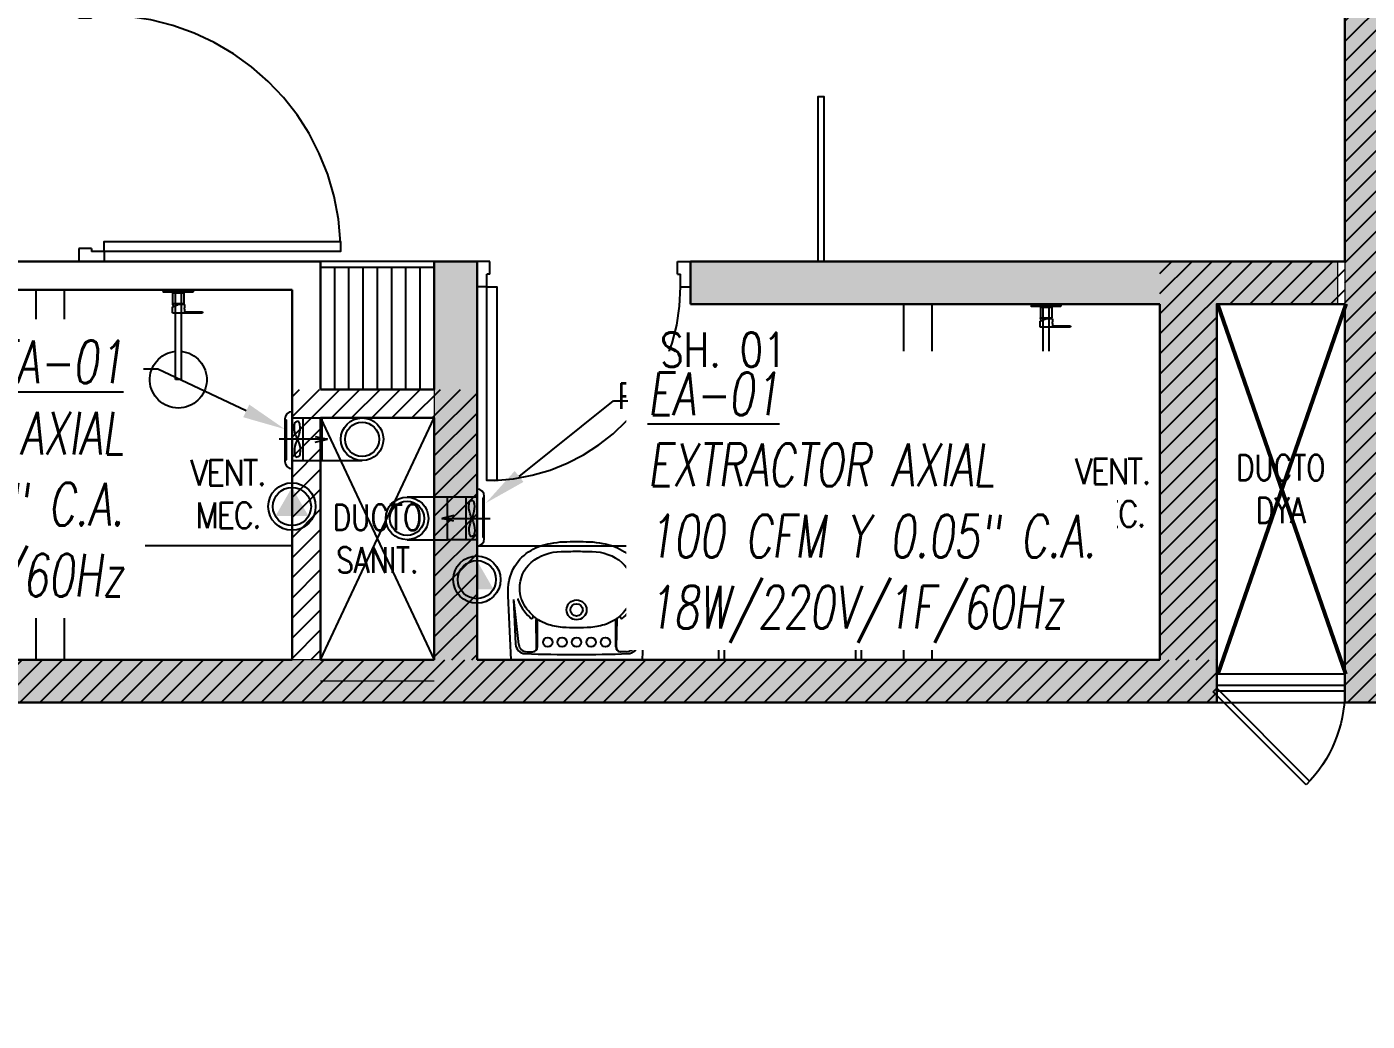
# Model space of a CAD drawing. Header units: millimetres. Extents: x 98 to 155, y -181 to 127.
# Drawn here: x 119.911 to 124.622, y 115.666 to 119.161 of the extents above; entities that cross this region are included whole.
import ezdxf
from ezdxf import colors
from ezdxf.entities.mleader import LeaderData, LeaderLine
from ezdxf.enums import TextEntityAlignment as Align
from ezdxf.math import Vec2, Vec3

# ---------------------------------------------------------------- set-up
doc = ezdxf.new("R2010")
doc.units = ezdxf.units.MM
doc.header["$LTSCALE"] = 15
for name, pattern in [('HIDDEN', [0.375, 0.25, -0.125]), ('HIDDEN2', [0.1875, 0.125, -0.0625]), ('X-REF_DP_Arquitectura$0$HIDDEN', [0.375, 0.25, -0.125])]:
    doc.linetypes.add(name, pattern=pattern)
doc.layers.get('0').update_dxf_attribs({"color": 250})
for name, color, linetype in [('A-LINEAS', 250, 'Continuous'), ('A-MOBILIARIO', 250, 'Continuous'), ('A-MURO BAJO', 250, 'Continuous'), ('A-PROYECCIONES INT.', 250, 'HIDDEN2'), ('A-SANITARIOS', 250, 'Continuous'), ('A-TEXTO-ACABADO PISO', 250, 'Continuous'), ('A_50_TextoAmbiente', 252, 'Continuous'), ('A_50_TextoIndicaciones', 250, 'Continuous'), ('A_50_Vigas', 250, 'X-REF_DP_Arquitectura$0$HIDDEN'), ('A_60_HatchEstructuras', 250, 'Continuous'), ('DLP_MOBILIARIO FIJO', 250, 'Continuous'), ('L-06_EQ-FIN-CONT', 141, 'Continuous'), ('L3 Equipos y Ductos', 160, 'Continuous'), ('L4 Linea mediana', 191, 'Continuous'), ('L6 Linea fina', 141, 'Continuous'), ('MURO CF 120', 250, 'Continuous'), ('MURO CF 60', 250, 'Continuous')]:
    doc.layers.add(name, color=color, linetype=linetype)
doc.layers.add('A-MUROS', color=252, linetype='Continuous', lineweight=30)
doc.layers.add('A_20_Estructuras', color=250, linetype='Continuous', lineweight=18)
doc.styles.add('JNV ING', font='romans.shx', dxfattribs={"width": 0.7, "oblique": 8, "height": 0.15})
doc.styles.add('ROMANS', font='romans.shx', dxfattribs={"width": 0.8})
pattern_1 = [(45, (281.643205, 61.46157), (-0.035355339, 0.035355339), [])]
pattern_2 = [(45, (128.673205, 65.58629), (-0.03535534, 0.03535534), [])]

# ---------------------------------------------------------------- blocks, each defined once
blk = doc.blocks.new('FUTURE 150')
at = {"layer": 'L3 Equipos y Ductos'}
for p, q in [((-0.1294, 0.1486), (-0.1294, -0.0006)), ((-0.104, -0.026), (-0.104, 0.174)), ((-0.104, 0.152), (0, 0.152)), ((0, 0.152), (0, 0.002)), ((-0.104, 0.002), (0, 0.002))]:
    blk.add_line(p, q, dxfattribs=at)
for centre, start, end in [((-0.104, 0.1486), 90, 180), ((-0.104, -0.0006), 180, 270)]:
    blk.add_arc(centre, 0.0254, start, end, dxfattribs=at)
at = {"layer": 'L4 Linea mediana'}
for p, q in [((-0.1294, 0.1448), (-0.1239, 0.1448)), ((-0.1239, 0.0052), (-0.1239, 0.1448)), ((-0.066, 0.152), (-0.066, 0.002)), ((-0.1294, 0.0052), (-0.1239, 0.0052))]:
    blk.add_line(p, q, dxfattribs=at)
at = {"layer": 'L6 Linea fina'}
for p, q in [((0.0199, 0.077), (-0.1499, 0.077)), ((-0.0231, 0.0872), (0.0199, 0.077)), ((-0.0231, 0.0668), (0.0199, 0.077))]:
    blk.add_line(p, q, dxfattribs=at)
for points in [[(-0.0857, 0.077), (-0.0921, 0.0934), (-0.0951, 0.1284), (-0.0911, 0.1379), (-0.0857, 0.1402)], [(-0.0857, 0.077), (-0.0794, 0.0934), (-0.0764, 0.1284), (-0.0804, 0.1379), (-0.0857, 0.1402)], [(-0.0857, 0.077), (-0.0921, 0.0606), (-0.0951, 0.0256), (-0.0911, 0.0161), (-0.0857, 0.0138)], [(-0.0857, 0.077), (-0.0794, 0.0606), (-0.0764, 0.0256), (-0.0804, 0.0161), (-0.0857, 0.0138)]]:
    blk.add_spline(points, degree=3, dxfattribs=at)
blk = doc.blocks.new('Trampa de humo')
at = {"layer": 'L3 Equipos y Ductos'}
blk.add_lwpolyline([(0.155, 0.15), (0.013, 0.15), (0.013, 0), (0.155, 0)], dxfattribs=at)
for radius in [0.075, 0.06]:
    blk.add_circle((0.155, 0.075), radius, dxfattribs=at)
blk = doc.blocks.new('FUTURE150 con trampa')
blk.add_blockref('Trampa de humo', (0.0927, 0.0279))
at = {"layer": 'L-06_EQ-FIN-CONT'}
blk.add_blockref('FUTURE 150', (0.1057, 0.0259), dxfattribs=at)
blk = doc.blocks.new('PTO ELECT')
at = {"layer": 'L4 Linea mediana', "ltscale": 1.5}
blk.add_circle((-0.6859, 0.0891), 0.0833, dxfattribs=at)
at = {"layer": 'L6 Linea fina', "ltscale": 1.5}
blk.add_circle((-0.6859, 0.0891), 0.0671, dxfattribs=at)
blk.add_solid([(-0.6278, 0.0555), (-0.744, 0.0555), (-0.6278, 0.0555), (-0.6859, 0.1562)], dxfattribs=at)
blk = doc.blocks.new('ESTRUC_P1')
at = {"layer": 'A_60_HatchEstructuras'}
h = blk.add_hatch(color=256, dxfattribs=at)
h.dxf.hatch_style = 1
h.paths.add_polyline_path([(23.55, -6.175), (21.7, -6.175), (21.7, -2.775), (23.55, -2.775), (23.55, -2.625), (21.7, -2.625), (21.7, -0.475), (20.85, -0.475), (20.85, -0.625), (21.55, -0.625), (21.55, -6.325), (23.55, -6.325)])
h = blk.add_hatch(color=256, dxfattribs=at)
h.dxf.hatch_style = 1
h.paths.add_polyline_path([(21.1, -4.925), (21.525, -4.925), (21.525, -4.775), (19.25, -4.775), (19.25, -4.925), (20.9, -4.925), (20.9, -6.175), (18.5, -6.175), (18.5, -4.775), (18.35, -4.775), (18.35, -6.175), (15.45, -6.175), (15.45, -4.775), (15.25, -4.775), (15.25, -6.175), (11.7, -6.175), (11.7, -6.325), (21.1, -6.325)])
h.paths.add_polyline_path([(21.7, -7.525), (11.7, -7.525), (11.7, -7.675), (15.25, -7.675), (15.25, -9.075), (15.45, -9.075), (15.45, -7.675), (18.8, -7.675), (18.8, -9.075), (18.95, -9.075), (18.95, -7.675), (21.5, -7.675), (21.5, -8.925), (19.7, -8.925), (19.7, -9.075), (21.7, -9.075)])
blk.add_lwpolyline([(21.525, -4.925), (21.55, -4.925), (21.1, -6.225)])
at = {"elevation": 0}
blk.add_lwpolyline([(21.55, -6.225), (21.1, -4.925)], dxfattribs=at)
at = {"layer": 'A_20_Estructuras'}
for points in [[(23.55, -6.175), (21.7, -6.175), (21.7, -2.775), (23.55, -2.775), (23.55, -2.625), (21.7, -2.625), (21.7, -0.475), (20.85, -0.475), (20.85, -0.625), (21.55, -0.625), (21.55, -6.325), (23.55, -6.325)], [(21.1, -4.925), (21.525, -4.925), (21.525, -4.775), (19.25, -4.775), (19.25, -4.925), (20.9, -4.925), (20.9, -6.175), (18.5, -6.175), (18.5, -4.775), (18.35, -4.775), (18.35, -6.175), (15.45, -6.175), (15.45, -4.775), (15.25, -4.775), (15.25, -6.175), (11.7, -6.175), (11.7, -6.325), (21.1, -6.325)]]:
    blk.add_lwpolyline(points, close=True, dxfattribs=at)
at = {"layer": 'A_20_Estructuras', "linetype": 'HIDDEN', "ltscale": 0.5, "elevation": 0}
blk.add_lwpolyline([(18.35, -6.25), (17.95, -6.25)], dxfattribs=at)
at = {"layer": 'A_50_Vigas'}
blk.add_line((21.1, -6.225, 0), (21.55, -6.225, 0), dxfattribs=at)
at = {"layer": 'A_50_Vigas', "elevation": 0}
blk.add_lwpolyline([(17.95, -6.175), (17.95, -5.325), (18.35, -5.325)], dxfattribs=at)
blk = doc.blocks.new('*U63')
at = {"linetype": 'HIDDEN', "ltscale": 0.2}
for p, q in [((0.3271, 0.3271), (0, 0)), ((0.0127, -0.0127), (0.3392, 0.3138)), ((0, 0), (0.0127, -0.0127))]:
    blk.add_line(p, q, dxfattribs=at)
blk.add_arc((0, 0), 0.4623, 0, 45, dxfattribs=at)
blk = doc.blocks.new('*U145')
for p, q in [((0.01, 0.855), (0.01, 0.9)), ((0.1, 0.865), (0.1, 0.9)), ((0.055, 0.855), (0.01, 0.855)), ((0.1, 0.865), (0.055, 0.865)), ((0.055, 0.855), (0.055, 0.865)), ((0.055, 0.045), (0.01, 0.045)), ((0.01, 0.045), (0.01, 0)), ((0.055, 0.045), (0.055, 0.035)), ((0.1, 0.035), (0.055, 0.035)), ((0.1, 0.035), (0.1, 0))]:
    blk.add_line(p, q)
blk.add_lwpolyline([(0.93, 0.07), (0.93, 0.035), (0.1, 0.035), (0.1, 0.07)], close=True)
at = {"linetype": 'HIDDEN2'}
blk.add_arc((0.0995, 0.0339), 0.8311, 2.2301, 89.9672, dxfattribs=at)
blk = doc.blocks.new('ducha marsano')
at = {"linetype": 'HIDDEN2', "ltscale": 0.5, "extrusion": (-4.9425e-10, -7.91123e-10, -1)}
for p, q in [((-0.01, 0), (0.01, 0)), ((0.01, 0), (0.01, -0.3155)), ((-0.01, -0.3155), (-0.01, 0)), ((-0.0205, -0.08), (-0.0205, -0.0601)), ((0.021, -0.0815), (-0.019, -0.0815)), ((-0.0155, -0.058), (-0.0157, -0.058)), ((0.0225, -0.0515), (-0.0001, -0.0515)), ((0.025, -0.0815), (0.021, -0.0815)), ((0.0225, -0.0515), (0.0225, -0.0627)), ((0.0225, -0.0682), (0.0225, -0.077)), ((0.0225, -0.077), (0.025, -0.077)), ((0.025, -0.077), (0.0771, -0.077)), ((0.0771, -0.0815), (0.025, -0.0815)), ((0.0771, -0.077), (0.0816, -0.077)), ((0.0816, -0.0815), (0.0771, -0.0815)), ((0.0816, -0.077), (0.082, -0.077)), ((0.082, -0.0815), (0.0816, -0.0815)), ((0.082, -0.077), (0.084, -0.077)), ((0.084, -0.0815), (0.082, -0.0815)), ((0.0855, -0.0785), (0.0855, -0.08)), ((0.01, -0.3155), (-0.01, -0.3155))]:
    blk.add_line(p, q, dxfattribs=at)
for centre, radius, start, end in [((0.019, -0.08), 0.0015, 270, 360), ((-0.0004, -0.0462), 0.02, 323.9581, 354.9298), ((0.0004, -0.0462), 0.02, 185.0702, 195.2705), ((-0.084, -0.0785), 0.0015, 90, 180), ((-0.084, -0.08), 0.0015, 180, 270), ((0, -0.3155), 0.1, 95.7392, 84.2608)]:
    blk.add_arc(centre, radius, start, end, dxfattribs=at)
at = {"linetype": 'HIDDEN2', "ltscale": 0.5, "extrusion": (-4.94252e-10, -7.91124e-10, -1)}
blk.add_ellipse((0, -0.0515), major_axis=(-0.0225, -0.0095), ratio=0.001448, start_param=0.425436, end_param=1.567366, dxfattribs=at)
at = {"linetype": 'HIDDEN2', "ltscale": 0.5}
for points, degree in [([(-0.0305, 0), (0, 0), (0.0305, 0)], 2), ([(0.0305, 0), (0.0415, 0), (0.0525, 0)], 2), ([(0.0525, 0), (0.0525, -0.0038), (0.0525, -0.0075)], 2), ([(-0.0525, 0), (-0.0525, -0.0038), (-0.0525, -0.0075)], 2), ([(-0.0525, 0), (-0.0415, 0), (-0.0305, 0)], 2), ([(-0.0525, -0.0075), (-0.0525, -0.0075), (-0.0525, -0.0075)], 2), ([(0.0305, -0.008), (0, -0.008), (-0.0305, -0.008)], 2), ([(-0.0215, -0.008), (-0.0215, -0.0093), (-0.0215, -0.0105)], 2), ([(-0.021, -0.011), (-0.007, -0.011), (0.007, -0.011), (0.021, -0.011)], 3), ([(-0.02, -0.011), (-0.02, -0.0294), (-0.02, -0.0477)], 2), ([(0.02, -0.011), (0.02, -0.0294), (0.02, -0.0477)], 2), ([(0.0215, -0.008), (0.0215, -0.0093), (0.0215, -0.0105)], 2), ([(-0.0197, -0.048), (0, -0.048), (0.0197, -0.048)], 2)]:
    blk.add_open_spline(points, degree=degree, dxfattribs=at)
for points, weights in [([(-0.0525, -0.0075), (-0.0525, -0.0075), (-0.0525, -0.0075)], [1, 0.990847086912, 0.982266230892]), ([(-0.052, -0.008), (-0.0525, -0.008), (-0.0525, -0.0075)], [1, 0.707106781193, 1]), ([(-0.0215, -0.0105), (-0.0215, -0.011), (-0.021, -0.011)], [1, 0.70710678154, 1]), ([(0.0211, -0.011), (0.0211, -0.011), (0.021, -0.011)], [1, 0.992411795776, 1]), ([(0.052, -0.008), (0.0521, -0.008), (0.0521, -0.008)], [1, 0.992411795771, 1]), ([(-0.02, -0.0477), (-0.02, -0.048), (-0.0197, -0.048)], [1, 0.707106780138, 1]), ([(0.02, -0.0477), (0.02, -0.048), (0.0197, -0.048)], [1, 0.707106779703, 1])]:
    blk.add_rational_spline(points, weights, degree=2, dxfattribs=at)
for points, knots in [([(-0.0305, -0.008), (-0.0332, -0.008), (-0.0374, -0.008), (-0.0424, -0.008), (-0.0458, -0.008), (-0.0486, -0.008), (-0.0512, -0.008), (-0.052, -0.008), (-0.052, -0.008)], [0, 0, 0, 0, 8.104572, 12.495263, 16.885954, 21.276645, 25.667336, 33.771908, 33.771908, 33.771908, 33.771908]), ([(0.052, -0.008), (0.052, -0.008), (0.0512, -0.008), (0.0486, -0.008), (0.0458, -0.008), (0.0424, -0.008), (0.0374, -0.008), (0.0332, -0.008), (0.0305, -0.008)], [0, 0, 0, 0, 8.104572, 12.495263, 16.885954, 21.276645, 25.667336, 33.771908, 33.771908, 33.771908, 33.771908]), ([(0.0225, -0.0682), (0.0225, -0.0682), (0.0225, -0.0682), (0.0225, -0.0679), (0.0224, -0.0677), (0.0224, -0.0672), (0.0224, -0.0669), (0.0223, -0.0662), (0.0223, -0.0658), (0.0223, -0.0652), (0.0223, -0.0648), (0.0224, -0.0641), (0.0224, -0.0638), (0.0224, -0.0633), (0.0225, -0.0631), (0.0225, -0.0628), (0.0225, -0.0627), (0.0225, -0.0627)], [0.4148436, 0.4148436, 0.4148436, 0.4148436, 0.5185541, 0.5185541, 0.6222645, 0.6222645, 0.7259759, 0.7259759, 0.8296873, 0.8296873, 0.9333987, 0.9333987, 1.03711, 1.03711, 1.1408205, 1.1408205, 1.2445309, 1.2445309, 1.2445309, 1.2445309])]:
    blk.add_open_spline(points, degree=3, knots=knots, dxfattribs=at)
for points, weights, degree, knots in [([(0.0211, -0.011), (0.0211, -0.011), (0.0211, -0.011), (0.0211, -0.011), (0.0214, -0.0109), (0.0215, -0.0107), (0.0215, -0.0105)], [0.918641037743, 0.918640949346, 0.918640860949, 0.918640772552, 0.789223156395, 0.789223156395, 0.918640772552], 3, [0.1238988, 0.1238988, 0.1238988, 0.1238988, 0.1238993, 0.1238993, 0.1238993, 0.78603, 0.78603, 0.78603, 0.78603]), ([(0.0521, -0.008), (0.0521, -0.008), (0.0521, -0.008), (0.0525, -0.0079), (0.0525, -0.0075)], [0.918641037749, 0.918640905153, 0.918640772558, 0.724517853988, 0.918640772558], 2, [0.1238988, 0.1238988, 0.1238988, 0.1238993, 0.1238993, 0.7860311, 0.7860311, 0.7860311])]:
    blk.add_rational_spline(points, weights, degree=degree, knots=knots, dxfattribs=at)
blk = doc.blocks.new('*U146')
for p, q in [((0.01, 0.705), (0.01, 0.75)), ((0.1, 0.715), (0.055, 0.715)), ((0.055, 0.705), (0.055, 0.715)), ((0.1, 0.715), (0.1, 0.75)), ((0.055, 0.705), (0.01, 0.705)), ((0.055, 0.045), (0.01, 0.045)), ((0.01, 0.045), (0.01, 0)), ((0.055, 0.045), (0.055, 0.035)), ((0.1, 0.035), (0.055, 0.035)), ((0.1, 0.035), (0.1, 0))]:
    blk.add_line(p, q)
blk.add_lwpolyline([(0.78, 0.07), (0.78, 0.035), (0.1, 0.035), (0.1, 0.07)], close=True)
at = {"linetype": 'HIDDEN2'}
blk.add_arc((0.0996, 0.0341), 0.6809, 2.2301, 89.9672, dxfattribs=at)
blk = doc.blocks.new('SIFON JET_PLANTA')
at = {"extrusion": (-2.64698e-23, 6.61744e-24, -1)}
for p, q in [((-0.2149, 0.2323, 0), (-0.2142, 0.2356, 0)), ((-0.2142, 0.2356, 0), (-0.2129, 0.239, 0)), ((-0.2129, 0.239, 0), (-0.211, 0.2419, 0)), ((-0.211, 0.2419, 0), (-0.2091, 0.2441, 0)), ((-0.2091, 0.2441, 0), (-0.2077, 0.2455, 0)), ((-0.2077, 0.2455, 0), (-0.2055, 0.247, 0)), ((-0.2055, 0.247, 0), (-0.2007, 0.2492, 0)), ((-0.2007, 0.2492, 0), (-0.195, 0.25, 0)), ((-0.195, 0.25, 0), (-0.195, 0.25, 0)), ((-0.195, 0.25, 0), (-0.1605, 0.25, 0)), ((-0.1605, 0.25, 0), (-0.0975, 0.25, 0)), ((-0.0975, 0.25, 0), (-0.0323, 0.25, 0)), ((-0.0323, 0.25, 0), (0, 0.25, 0)), ((0, 0.25, 0), (0, -0.25, 0)), ((-0.4726, 0.1884, 0), (-0.4636, 0.1892, 0)), ((-0.4636, 0.1892, 0), (-0.4549, 0.1897, 0)), ((-0.4549, 0.1897, 0), (-0.449, 0.1899, 0)), ((-0.449, 0.1899, 0), (-0.44, 0.19, 0)), ((-0.44, 0.19, 0), (-0.4322, 0.191, 0)), ((-0.4322, 0.191, 0), (-0.215, 0.2181, 0)), ((-0.215, 0.2278, 0), (-0.2149, 0.2323, 0)), ((-0.215, 0.2234, 0), (-0.215, 0.2278, 0)), ((-0.215, 0.2181, 0), (-0.215, 0.2234, 0)), ((-0.6106, 0.1389, 0), (-0.6061, 0.142, 0)), ((-0.6061, 0.142, 0), (-0.6, 0.1461, 0)), ((-0.6, 0.1461, 0), (-0.5963, 0.1484, 0)), ((-0.5963, 0.1484, 0), (-0.5908, 0.1517, 0)), ((-0.5908, 0.1517, 0), (-0.5862, 0.1543, 0)), ((-0.5862, 0.1543, 0), (-0.5794, 0.158, 0)), ((-0.5794, 0.158, 0), (-0.5693, 0.1629, 0)), ((-0.5693, 0.1629, 0), (-0.5517, 0.1703, 0)), ((-0.5517, 0.1703, 0), (-0.5465, 0.1722, 0)), ((-0.5465, 0.1722, 0), (-0.5385, 0.1749, 0)), ((-0.5385, 0.1749, 0), (-0.5346, 0.176, 0)), ((-0.5346, 0.176, 0), (-0.5265, 0.1784, 0)), ((-0.5265, 0.1784, 0), (-0.5216, 0.1797, 0)), ((-0.5216, 0.1797, 0), (-0.5148, 0.1813, 0)), ((-0.5148, 0.1813, 0), (-0.5079, 0.1829, 0)), ((-0.5079, 0.1829, 0), (-0.5016, 0.1842, 0)), ((-0.5016, 0.1842, 0), (-0.4865, 0.1867, 0)), ((-0.4865, 0.1867, 0), (-0.4763, 0.188, 0)), ((-0.4763, 0.188, 0), (-0.4726, 0.1884, 0)), ((-0.657, 0.0936, 0), (-0.6534, 0.0984, 0)), ((-0.6534, 0.0984, 0), (-0.6503, 0.1023, 0)), ((-0.6534, 0.0984, 0), (-0.6534, 0.0984, 0)), ((-0.6503, 0.1023, 0), (-0.6453, 0.108, 0)), ((-0.6453, 0.108, 0), (-0.6386, 0.1152, 0)), ((-0.6386, 0.1152, 0), (-0.6326, 0.121, 0)), ((-0.6326, 0.121, 0), (-0.6299, 0.1235, 0)), ((-0.6299, 0.1235, 0), (-0.6251, 0.1276, 0)), ((-0.6251, 0.1276, 0), (-0.6206, 0.1314, 0)), ((-0.6206, 0.1314, 0), (-0.6168, 0.1344, 0)), ((-0.6168, 0.1344, 0), (-0.6106, 0.1389, 0)), ((-0.6838, 0.0421, 0), (-0.6819, 0.048, 0)), ((-0.6819, 0.048, 0), (-0.6804, 0.0521, 0)), ((-0.6804, 0.0521, 0), (-0.6793, 0.0547, 0)), ((-0.6793, 0.0547, 0), (-0.6779, 0.0582, 0)), ((-0.6779, 0.0582, 0), (-0.6745, 0.0655, 0)), ((-0.6745, 0.0655, 0), (-0.6722, 0.0699, 0)), ((-0.6745, 0.0655, 0), (-0.6745, 0.0655, 0)), ((-0.6722, 0.0699, 0), (-0.6705, 0.0728, 0)), ((-0.6705, 0.0728, 0), (-0.669, 0.0755, 0)), ((-0.669, 0.0755, 0), (-0.6672, 0.0785, 0)), ((-0.6672, 0.0785, 0), (-0.665, 0.082, 0)), ((-0.665, 0.082, 0), (-0.6634, 0.0845, 0)), ((-0.6634, 0.0845, 0), (-0.6611, 0.088, 0)), ((-0.6611, 0.088, 0), (-0.657, 0.0936, 0)), ((-0.657, 0.0936, 0), (-0.657, 0.0936, 0)), ((-0.69, 0, 0), (-0.6899, 0.0044, 0)), ((-0.6899, 0.0044, 0), (-0.6897, 0.0096, 0)), ((-0.6897, 0.0096, 0), (-0.6893, 0.014, 0)), ((-0.6893, 0.014, 0), (-0.6887, 0.0194, 0)), ((-0.6887, 0.0194, 0), (-0.6881, 0.0236, 0)), ((-0.6881, 0.0236, 0), (-0.6872, 0.0284, 0)), ((-0.6881, 0.0236, 0), (-0.6881, 0.0236, 0)), ((-0.6872, 0.0284, 0), (-0.6867, 0.031, 0)), ((-0.6867, 0.031, 0), (-0.6855, 0.0361, 0)), ((-0.6855, 0.0361, 0), (-0.6838, 0.0421, 0)), ((-0.6855, 0.0361, 0), (-0.6855, 0.0361, 0)), ((-0.6838, 0.0421, 0), (-0.6838, 0.0421, 0)), ((-0.6899, -0.0065, 0), (-0.69, 0, 0)), ((-0.6896, -0.0111, 0), (-0.6899, -0.0065, 0)), ((-0.6891, -0.0164, 0), (-0.6896, -0.0111, 0)), ((-0.6881, -0.0232, 0), (-0.6891, -0.0164, 0)), ((-0.6876, -0.0264, 0), (-0.6881, -0.0232, 0)), ((-0.687, -0.0296, 0), (-0.6876, -0.0264, 0)), ((-0.6864, -0.0321, 0), (-0.687, -0.0296, 0)), ((-0.6855, -0.0361, 0), (-0.6864, -0.0321, 0)), ((-0.6838, -0.0419, 0), (-0.6855, -0.0361, 0)), ((-0.6827, -0.0457, 0), (-0.6838, -0.0419, 0)), ((-0.6814, -0.0492, 0), (-0.6827, -0.0457, 0)), ((-0.6803, -0.0522, 0), (-0.6814, -0.0492, 0)), ((-0.6792, -0.0551, 0), (-0.6803, -0.0522, 0)), ((-0.6779, -0.0581, 0), (-0.6792, -0.0551, 0)), ((-0.677, -0.0602, 0), (-0.6779, -0.0581, 0)), ((-0.6751, -0.0642, 0), (-0.677, -0.0602, 0)), ((-0.6722, -0.0699, 0), (-0.6751, -0.0642, 0)), ((-0.6706, -0.0727, 0), (-0.6722, -0.0699, 0)), ((-0.6679, -0.0774, 0), (-0.6706, -0.0727, 0)), ((-0.6646, -0.0826, 0), (-0.6679, -0.0774, 0)), ((-0.6623, -0.0862, 0), (-0.6646, -0.0826, 0)), ((-0.6599, -0.0897, 0), (-0.6623, -0.0862, 0)), ((-0.6554, -0.0958, 0), (-0.6599, -0.0897, 0)), ((-0.6494, -0.1032, 0), (-0.6554, -0.0958, 0)), ((-0.6458, -0.1074, 0), (-0.6494, -0.1032, 0)), ((-0.64, -0.1137, 0), (-0.6458, -0.1074, 0)), ((-0.6379, -0.1158, 0), (-0.64, -0.1137, 0)), ((-0.6347, -0.119, 0), (-0.6379, -0.1158, 0)), ((-0.6335, -0.1201, 0), (-0.6347, -0.119, 0)), ((-0.6347, -0.119, 0), (-0.6347, -0.119, 0)), ((-0.6318, -0.1217, 0), (-0.6335, -0.1201, 0)), ((-0.6305, -0.123, 0), (-0.6318, -0.1217, 0)), ((-0.6318, -0.1217, 0), (-0.6318, -0.1217, 0)), ((-0.6288, -0.1244, 0), (-0.6305, -0.123, 0)), ((-0.6276, -0.1255, 0), (-0.6288, -0.1244, 0)), ((-0.6262, -0.1268, 0), (-0.6276, -0.1255, 0)), ((-0.6245, -0.1281, 0), (-0.6262, -0.1268, 0)), ((-0.6235, -0.1291, 0), (-0.6245, -0.1281, 0)), ((-0.6245, -0.1281, 0), (-0.6245, -0.1281, 0)), ((-0.6223, -0.13, 0), (-0.6235, -0.1291, 0)), ((-0.6215, -0.1307, 0), (-0.6223, -0.13, 0)), ((-0.6204, -0.1315, 0), (-0.6215, -0.1307, 0)), ((-0.6193, -0.1324, 0), (-0.6204, -0.1315, 0)), ((-0.6179, -0.1335, 0), (-0.6193, -0.1324, 0)), ((-0.6168, -0.1344, 0), (-0.6179, -0.1335, 0)), ((-0.6153, -0.1355, 0), (-0.6168, -0.1344, 0)), ((-0.6142, -0.1363, 0), (-0.6153, -0.1355, 0)), ((-0.612, -0.1379, 0), (-0.6142, -0.1363, 0)), ((-0.6086, -0.1403, 0), (-0.612, -0.1379, 0)), ((-0.607, -0.1415, 0), (-0.6086, -0.1403, 0)), ((-0.6058, -0.1422, 0), (-0.607, -0.1415, 0)), ((-0.6039, -0.1435, 0), (-0.6058, -0.1422, 0)), ((-0.602, -0.1448, 0), (-0.6039, -0.1435, 0)), ((-0.6004, -0.1458, 0), (-0.602, -0.1448, 0)), ((-0.5987, -0.1469, 0), (-0.6004, -0.1458, 0)), ((-0.5964, -0.1483, 0), (-0.5987, -0.1469, 0)), ((-0.595, -0.1492, 0), (-0.5964, -0.1483, 0)), ((-0.5936, -0.15, 0), (-0.595, -0.1492, 0)), ((-0.5918, -0.1511, 0), (-0.5936, -0.15, 0)), ((-0.5896, -0.1524, 0), (-0.5918, -0.1511, 0)), ((-0.5871, -0.1538, 0), (-0.5896, -0.1524, 0)), ((-0.5833, -0.1559, 0), (-0.5871, -0.1538, 0)), ((-0.5781, -0.1587, 0), (-0.5833, -0.1559, 0)), ((-0.5759, -0.1598, 0), (-0.5781, -0.1587, 0)), ((-0.5738, -0.1608, 0), (-0.5759, -0.1598, 0)), ((-0.5702, -0.1625, 0), (-0.5738, -0.1608, 0)), ((-0.5675, -0.1637, 0), (-0.5702, -0.1625, 0)), ((-0.5659, -0.1645, 0), (-0.5675, -0.1637, 0)), ((-0.5644, -0.1652, 0), (-0.5659, -0.1645, 0)), ((-0.5614, -0.1664, 0), (-0.5644, -0.1652, 0)), ((-0.5598, -0.1671, 0), (-0.5614, -0.1664, 0)), ((-0.5568, -0.1683, 0), (-0.5598, -0.1671, 0)), ((-0.5543, -0.1693, 0), (-0.5568, -0.1683, 0)), ((-0.551, -0.1706, 0), (-0.5543, -0.1693, 0)), ((-0.5491, -0.1713, 0), (-0.551, -0.1706, 0)), ((-0.5465, -0.1722, 0), (-0.5491, -0.1713, 0)), ((-0.5449, -0.1728, 0), (-0.5465, -0.1722, 0)), ((-0.5428, -0.1735, 0), (-0.5449, -0.1728, 0)), ((-0.5412, -0.174, 0), (-0.5428, -0.1735, 0)), ((-0.5385, -0.1749, 0), (-0.5412, -0.174, 0)), ((-0.5352, -0.1759, 0), (-0.5385, -0.1749, 0)), ((-0.5385, -0.1749, 0), (-0.5385, -0.1749, 0)), ((-0.5321, -0.1768, 0), (-0.5352, -0.1759, 0)), ((-0.5296, -0.1775, 0), (-0.5321, -0.1768, 0)), ((-0.5267, -0.1783, 0), (-0.5296, -0.1775, 0)), ((-0.5238, -0.1791, 0), (-0.5267, -0.1783, 0)), ((-0.5267, -0.1783, 0), (-0.5267, -0.1783, 0)), ((-0.5217, -0.1796, 0), (-0.5238, -0.1791, 0)), ((-0.5177, -0.1807, 0), (-0.5217, -0.1796, 0)), ((-0.5151, -0.1813, 0), (-0.5177, -0.1807, 0)), ((-0.5118, -0.1821, 0), (-0.5151, -0.1813, 0)), ((-0.5094, -0.1826, 0), (-0.5118, -0.1821, 0)), ((-0.5066, -0.1832, 0), (-0.5094, -0.1826, 0)), ((-0.5022, -0.184, 0), (-0.5066, -0.1832, 0)), ((-0.4974, -0.1849, 0), (-0.5022, -0.184, 0)), ((-0.495, -0.1854, 0), (-0.4974, -0.1849, 0)), ((-0.4974, -0.1849, 0), (-0.4974, -0.1849, 0)), ((-0.4936, -0.1856, 0), (-0.495, -0.1854, 0)), ((-0.4916, -0.1859, 0), (-0.4936, -0.1856, 0)), ((-0.4884, -0.1864, 0), (-0.4916, -0.1859, 0)), ((-0.4862, -0.1867, 0), (-0.4884, -0.1864, 0)), ((-0.4824, -0.1872, 0), (-0.4862, -0.1867, 0)), ((-0.4812, -0.1874, 0), (-0.4824, -0.1872, 0)), ((-0.4785, -0.1877, 0), (-0.4812, -0.1874, 0)), ((-0.4761, -0.188, 0), (-0.4785, -0.1877, 0)), ((-0.4735, -0.1883, 0), (-0.4761, -0.188, 0)), ((-0.4695, -0.1887, 0), (-0.4735, -0.1883, 0)), ((-0.4651, -0.189, 0), (-0.4695, -0.1887, 0)), ((-0.4639, -0.1891, 0), (-0.4651, -0.189, 0)), ((-0.4651, -0.189, 0), (-0.4651, -0.189, 0)), ((-0.4619, -0.1893, 0), (-0.4639, -0.1891, 0)), ((-0.4592, -0.1894, 0), (-0.4619, -0.1893, 0)), ((-0.4568, -0.1896, 0), (-0.4592, -0.1894, 0)), ((-0.455, -0.1897, 0), (-0.4568, -0.1896, 0)), ((-0.4518, -0.1898, 0), (-0.455, -0.1897, 0)), ((-0.449, -0.1899, 0), (-0.4518, -0.1898, 0)), ((-0.4467, -0.1899, 0), (-0.449, -0.1899, 0)), ((-0.4428, -0.19, 0), (-0.4467, -0.1899, 0)), ((-0.44, -0.19, 0), (-0.4428, -0.19, 0)), ((-0.215, -0.2181, 0), (-0.44, -0.19, 0)), ((-0.215, -0.227, 0), (-0.215, -0.2181, 0)), ((-0.215, -0.23, 0), (-0.215, -0.227, 0)), ((-0.2147, -0.2335, 0), (-0.215, -0.23, 0)), ((-0.2138, -0.2369, 0), (-0.2147, -0.2335, 0)), ((-0.2126, -0.2395, 0), (-0.2138, -0.2369, 0)), ((-0.2138, -0.2369, 0), (-0.2138, -0.2369, 0)), ((-0.2108, -0.2423, 0), (-0.2126, -0.2395, 0)), ((-0.2126, -0.2395, 0), (-0.2126, -0.2395, 0)), ((-0.2091, -0.2441, 0), (-0.2108, -0.2423, 0)), ((-0.2108, -0.2423, 0), (-0.2108, -0.2423, 0)), ((-0.2108, -0.2423, 0), (-0.2108, -0.2423, 0)), ((-0.209, -0.244, 0), (-0.2091, -0.2441, 0)), ((-0.2067, -0.2462, 0), (-0.209, -0.244, 0)), ((-0.209, -0.244, 0), (-0.209, -0.244, 0)), ((-0.2029, -0.2484, 0), (-0.2067, -0.2462, 0)), ((-0.2067, -0.2462, 0), (-0.2067, -0.2462, 0)), ((-0.1995, -0.2495, 0), (-0.2029, -0.2484, 0)), ((-0.2029, -0.2484, 0), (-0.2029, -0.2484, 0)), ((-0.195, -0.25, 0), (-0.1995, -0.2495, 0)), ((0, -0.25, 0), (-0.195, -0.25, 0))]:
    blk.add_line(p, q, dxfattribs=at)
for p, q in [((-0.2091, 0.2441, 0), (-0.1921, 0.2271, 0)), ((-0.195, 0.25, 0), (0, 0.25, 0)), ((0, 0.25, 0), (0, -0.25, 0)), ((-0.215, 0.2181, 0), (-0.44, 0.19, 0)), ((-0.215, -0.23, 0), (-0.215, 0.23, 0)), ((-0.195, -0.22, 0), (-0.195, 0.22, 0)), ((-0.185, 0.23, 0), (0, 0.23, 0)), ((-0.265, 0.0718, 0), (-0.265, 0.1028, 0)), ((-0.255, -0.0562, 0), (-0.255, 0.0562, 0)), ((-0.265, -0.1028, 0), (-0.265, -0.0718, 0)), ((-0.215, -0.2181, 0), (-0.44, -0.19, 0)), ((-0.2091, -0.2441, 0), (-0.1921, -0.2271, 0)), ((0, -0.23, 0), (-0.185, -0.23, 0)), ((0, -0.25, 0), (-0.195, -0.25, 0))]:
    blk.add_line(p, q)
at = {"elevation": 0}
for points in [[(-0.265, 0.1028, 0.0362), (-0.2844, 0.1202, 0.08725), (-0.3535, 0.1565, 0.077598), (-0.44, 0.17, 0.077598), (-0.5265, 0.1565, 0.08725), (-0.5956, 0.1202, 0.105601), (-0.6443, 0.0627, 0.12364), (-0.66, 0, 0.12364), (-0.6443, -0.0627, 0.105601), (-0.5956, -0.1202, 0.08725), (-0.5265, -0.1565, 0.077598), (-0.44, -0.17, 0.077598)], [(-0.255, 0.0562, 0.100268), (-0.2967, 0.1044, 0.08725), (-0.3596, 0.1374, 0.077598), (-0.44, 0.15, 0.077598), (-0.5204, 0.1374, 0.08725), (-0.5833, 0.1044, 0.105601), (-0.6266, 0.0532, 0.12364), (-0.64, 0, 0.12364), (-0.6266, -0.0532, 0.105601), (-0.5833, -0.1044, 0.08725), (-0.5204, -0.1374, 0.077598), (-0.44, -0.15, 0.077598)], [(-0.44, -0.15, 0.077598), (-0.3596, -0.1374, 0.08725), (-0.2967, -0.1044, 0.100268), (-0.255, -0.0562, 0.12364)], [(-0.44, -0.17, 0.077598), (-0.3535, -0.1565, 0.08725), (-0.2844, -0.1202, 0.0362), (-0.265, -0.1028, 0.12364)]]:
    blk.add_lwpolyline(points, format="xyb", dxfattribs=at)
for centre, radius, start, end in [((-0.195, 0.23, 0), 0.02, 90, 180), ((-0.44, -0.1379, 0), 0.3279, 90, 107.4741), ((-0.185, 0.22, 0), 0.01, 90, 180), ((-0.4613, -0.0702, 0), 0.257, 107.4741, 127.2348), ((-0.4939, -0.0273, 0), 0.203, 127.2348, 151.4088), ((-0.544, 0, 0), 0.146, 151.4088, 180), ((-0.544, 0, 0), 0.146, 180, 208.5912), ((-0.4939, 0.0273, 0), 0.203, 208.5912, 232.7652), ((-0.4613, 0.0702, 0), 0.257, 232.7652, 252.5259), ((-0.44, 0.1379, 0), 0.3279, 252.5259, 270), ((-0.195, -0.23, 0), 0.02, 180, 270), ((-0.185, -0.22, 0), 0.01, 180, 270)]:
    blk.add_arc(centre, radius, start, end)
blk = doc.blocks.new('BOWL-ITALGRIF_VARADERO_01')
for p, q in [((-0.2032, -0.1971), (-0.2208, -0.038)), ((0.2032, -0.1971), (0.2208, -0.038)), ((-0.1404, -0.2077), (-0.1424, -0.1083)), ((-0.1375, -0.205), (-0.1375, -0.1117)), ((0.1375, -0.205), (0.1375, -0.1117)), ((0.1404, -0.2077), (0.1424, -0.1083)), ((-0.1753, -0.222), (-0.1544, -0.222)), ((0.1753, -0.222), (0.1544, -0.222))]:
    blk.add_line(p, q)
for points in [[(-0.0917, 0.1589, -0.02989), (-0.0456, 0.1646, -0.007822), (0.0456, 0.1646, -0.02989), (0.0918, 0.1589, -0.091737), (0.1601, 0.1343, -0.112496), (0.2175, 0.0792, -0.147885), (0.2402, -0.0257), (0.23, -0.25), (-0.23, -0.25), (-0.2402, -0.0257, -0.147885), (-0.2175, 0.0792, -0.112496), (-0.1601, 0.1343, -0.091737)], [(-0.0496, -0.1363, -0.062677), (-0.1048, -0.1249, -0.110639), (-0.1576, -0.091, -0.120976), (-0.195, -0.0344, -0.061198), (-0.2, 0, -0.21707), (-0.1593, 0.092, -0.174983), (-0.0545, 0.1298, -0.010618), (0, 0.131, -0.010618), (0.0545, 0.1298, -0.174983), (0.1593, 0.092, -0.21707), (0.2, 0, -0.061198), (0.195, -0.0344, -0.120976), (0.1576, -0.091, -0.110639), (0.1048, -0.1249, -0.062677), (0.0496, -0.1363, -0.017583), (0, -0.138, -0.017583)]]:
    blk.add_lwpolyline(points, format="xyb", close=True)
for points in [[(-0.2216, -0.0381), (-0.2145, -0.1954, 0.390823), (-0.1807, -0.2288, 0.017524), (0.1807, -0.2288, 0.390823), (0.2145, -0.1954), (0.2216, -0.0381)], [(-0.2072, -0.035, 0.005), (-0.2064, -0.038, 0.121292), (-0.166, -0.0996, 0.007977), (-0.1624, -0.1031)], [(0.2072, -0.035, -0.005), (0.2064, -0.038, -0.121292), (0.166, -0.0996, -0.007977), (0.1624, -0.1031)]]:
    blk.add_lwpolyline(points, format="xyb")
for centre, radius in [((0, -0.075), 0.035), ((0, -0.075), 0.0215), ((-0.1015, -0.1885), 0.0165), ((-0.051, -0.1885), 0.0165), ((0, -0.1885), 0.0165), ((0.051, -0.1885), 0.0165), ((0.1015, -0.1885), 0.0165)]:
    blk.add_circle(centre, radius)
for centre, radius, start, end in [((-0.1583, -0.0987), 0.006, 226.6431, 46.6431), ((-0.1404, -0.1083), 0.002, 54.3619, 181.1374), ((-0.1355, -0.1117), 0.002, 56.7109, 180), ((0.1048, -0.1249), 9.094947017729287e-16, 0, 217.6714), ((0.1355, -0.1117), 0.002, 0, 123.2891), ((0.1404, -0.1083), 0.002, 358.8626, 125.6381), ((0.1583, -0.0987), 0.006, 133.3569, 313.3569), ((-0.1753, -0.194), 0.028, 186.3111, 270), ((-0.1545, -0.205), 0.017, 270, 0), ((-0.1544, -0.208), 0.014, 270, 1.1374), ((0.1545, -0.205), 0.017, 180, 270), ((0.1544, -0.208), 0.014, 178.8626, 270), ((0.1753, -0.194), 0.028, 270, 353.6889)]:
    blk.add_arc(centre, radius, start, end)
blk = doc.blocks.new('N.03')
at = {"layer": 'A-MUROS'}
for q in [(-1.95, 6.65), (-3.8, 6.65)]:
    blk.add_line((-3.95, 6.65), q, dxfattribs=at)
blk = doc.blocks.new('TEXTO DUCTOS P1')
at = {"layer": 'A_50_TextoIndicaciones', "char_height": 0.09, "width": 0.4157, "attachment_point": 5, "style": 'ROMANS'}
for s, insert in [('\\pxsm1,t16;DUCTO DYA', (21.325, -5.575, 0)), ('\\pxsm1,t16;DUCTO SANIT.', (18.15, -5.75, 0))]:
    blk.add_mtext(s, dxfattribs=dict(at, insert=insert))
blk = doc.blocks.new('Vent SSHH F1')
at = {"layer": 'L6 Linea fina'}
for name, p in [('FUTURE150 con trampa', (16.0984, -1.0529, 0)), ('PTO ELECT', (16.7855, -1.2755)), ('PTO ELECT', (17.4355, -1.5324))]:
    blk.add_blockref(name, p, dxfattribs=at)
at = {"layer": 'L6 Linea fina', "rotation": 180}
blk.add_blockref('FUTURE150 con trampa', (16.7517, -1.1251), dxfattribs=at)
at = {"layer": 'L6 Linea fina'}
ml = blk.add_multileader_mtext('Standard', dxfattribs=at)
ml.set_content('{\\LEA-01}\\PEXTRACTOR AXIAL\\P100 CFM Y 0.05" C.A.\\P18W/220V/1F/60Hz', color=12, style='JNV ING')
ml.set_leader_properties(color=256, linetype='ByLayer', lineweight=-1)
ml.build(insert=Vec2(0, 0))
ml.multileader.update_dxf_attribs({"dogleg_length": 0.05, "arrow_head_size": 0.15})
ctx = ml.context
ctx.base_point, ctx.char_height, ctx.arrow_head_size, ctx.landing_gap_size, ctx.plane_origin = Vec3(13.6642, -0.703, 0), 0.15, 0.15, 0.07, Vec3(16.0713, -1.3056, 0)
ctx.text_align_type = 2
notes = []
notes.append((ctx, [(0, (1, 1, 0), (15.6281, -0.703, 0), (-1, 0), 0.05, [(0, [(16.0746, -0.9144, 0)], 0, [])])]))
ctx.mtext.insert, ctx.mtext.alignment, ctx.mtext.flow_direction = Vec3(15.5081, -0.603, 0), 3, 5
ctx.mtext.has_bg_fill, ctx.mtext.bg_color, ctx.mtext.bg_scale_factor, ctx.mtext.bg_transparency, ctx.mtext.use_window_bg_color = 1, -1027028792, 1.5, 0, 1
ml = blk.add_multileader_mtext('Standard', dxfattribs=at)
ml.set_content('{\\LEA-01}\\PEXTRACTOR AXIAL\\P100 CFM Y 0.05" C.A.\\P18W/220V/1F/60Hz', color=12, style='JNV ING')
ml.set_leader_properties(color=256, linetype='ByLayer', lineweight=-1)
ml.build(insert=Vec2(0, 0))
ml.multileader.update_dxf_attribs({"dogleg_length": 0.05, "arrow_head_size": 0.15})
ctx = ml.context
ctx.base_point, ctx.char_height, ctx.arrow_head_size, ctx.landing_gap_size, ctx.plane_origin = Vec3(17.2797, -0.8153, 0), 0.15, 0.15, 0.07, Vec3(19.6868, -1.4178, 0)
notes.append((ctx, [(1, (1, 1, 0), (17.2297, -0.8153, 0), (1, 0), 0.05, [(0, [(16.7808, -1.1743, 0)], 0, [])])]))
ctx.mtext.insert, ctx.mtext.flow_direction = Vec3(17.3497, -0.7153, 0), 5
ctx.mtext.has_bg_fill, ctx.mtext.bg_color, ctx.mtext.bg_scale_factor, ctx.mtext.bg_transparency, ctx.mtext.use_window_bg_color = 1, -1027028792, 1.5, 0, 1
for ctx, leaders in notes:
    for number, flags, end, landing, length, lines in leaders:
        leader = LeaderData()
        leader.index, (leader.has_last_leader_line, leader.has_dogleg_vector, leader.attachment_direction) = number, flags
        leader.last_leader_point, leader.dogleg_vector, leader.dogleg_length = Vec3(end), Vec3(landing), length
        for number, points, colour, breaks in lines:
            line = LeaderLine()
            line.index, line.vertices, line.color, line.breaks = number, Vec3.list(points), colors.encode_raw_color(colour), breaks
            leader.lines.append(line)
        ctx.leaders.append(leader)

msp = doc.modelspace()

# ---------------------------------------------------------------- hatches: boundary and pattern name
at = {"layer": 'DLP_MOBILIARIO FIJO'}
h = msp.add_hatch(dxfattribs=at)
h.set_pattern_fill('_USER', color=256, scale=0.05, angle=270, pattern_type=0)
h.set_pattern_definition([(270, (120.993217, 117.93657), (0.05, -9e-18), [])])
h.paths.add_polyline_path([(121.3432, 117.8866), (120.9432, 117.8866), (120.9432, 118.3166), (121.3432, 118.3166)])
at = {"layer": 'MURO CF 120'}
h = msp.add_hatch(dxfattribs=at)
h.set_pattern_fill('_USER', color=256, scale=0.05, angle=45, style=0, pattern_type=0)
h.set_pattern_definition(pattern_1)
h.paths.add_polyline_path([(114.6932, 116.9366), (114.6932, 116.7866), (120.9932, 116.7866), (120.9932, 116.9366)])
h = msp.add_hatch(dxfattribs=at)
h.set_pattern_fill('_USER', color=256, scale=0.05, angle=45, style=0, pattern_type=0)
h.set_pattern_definition(pattern_1)
h.paths.add_polyline_path([(120.9932, 116.9366), (120.9932, 116.7866), (124.0932, 116.7866), (124.0932, 116.9366)])
at = {"layer": 'MURO CF 60'}
h = msp.add_hatch(dxfattribs=at)
h.set_pattern_fill('_USER', color=256, scale=0.05, angle=45, pattern_type=0)
h.set_pattern_definition(pattern_2)
h.paths.add_polyline_path([(120.9432, 116.9366), (120.8432, 116.9366), (120.8432, 117.8866), (121.4932, 117.8866), (121.4932, 116.9366), (121.3432, 116.9366), (121.3432, 117.7866), (120.9432, 117.7866)])

# ---------------------------------------------------------------- linework, layer by layer
at = {"layer": 'A-LINEAS'}
for p, q in [((124.5507, 118.1866, 0), (124.1007, 116.8866, 0)), ((124.5507, 116.8866, 0), (124.1007, 118.1866, 0)), ((120.9432, 116.9366, 0), (121.3432, 117.7866)), ((120.9432, 117.7866, 0), (121.3432, 116.9366, 0))]:
    msp.add_line(p, q, dxfattribs=at)
at = {"layer": 'A-MOBILIARIO'}
for p, q in [((124.0932, 116.8466, 0), (124.5432, 116.8466, 0)), ((124.0932, 116.8266, 0), (124.5432, 116.8266, 0))]:
    msp.add_line(p, q, dxfattribs=at)
at = {"layer": 'A-MURO BAJO'}
for p, q in [((119.9432, 116.9366), (119.9432, 118.2366)), ((120.0432, 116.9366), (120.0432, 118.2366)), ((122.9932, 116.9366), (122.9932, 118.1866)), ((123.0932, 116.9366), (123.0932, 118.1866)), ((124.0932, 116.8866, 0), (124.5432, 116.8866, 0)), ((124.0932, 116.7866, 0), (124.5432, 116.7866, 0))]:
    msp.add_line(p, q, dxfattribs=at)
at = {"layer": 'A-MUROS'}
for p, q in [((120.9432, 118.3366), (119.1932, 118.3366)), ((120.9432, 118.3366), (120.9432, 117.8866)), ((121.3432, 118.3366), (121.3432, 117.8866)), ((121.4932, 118.3366), (121.3432, 118.3366)), ((121.4932, 118.3366), (121.4932, 116.9366)), ((122.2432, 118.3366), (122.2432, 118.1866)), ((119.1932, 118.2366), (120.8432, 118.2366)), ((120.8432, 118.2366), (120.8432, 116.9366)), ((122.2432, 118.1866), (123.8932, 118.1866)), ((123.8932, 118.1866), (123.8932, 116.9366)), ((121.3432, 117.8866), (120.9432, 117.8866)), ((120.9432, 117.7866), (120.9432, 116.9366)), ((120.9432, 117.7866), (121.3432, 117.7866)), ((121.3432, 117.7866), (121.3432, 116.9366)), ((120.8432, 116.9366), (118.4432, 116.9366)), ((120.9432, 116.9366), (121.3432, 116.9366)), ((123.8932, 116.9366), (121.4932, 116.9366)), ((124.0932, 116.7866), (114.6932, 116.7866))]:
    msp.add_line(p, q, dxfattribs=at)
at = {"layer": 'A-MUROS', "elevation": 0}
for points in [[(124.6932, 122.6366), (123.8432, 122.6366), (123.8432, 122.4866), (124.5432, 122.4866), (124.5432, 118.3366), (122.2432, 118.3366)], [(124.0432, 116.7866), (124.0932, 116.7866), (124.0934, 118.1866), (124.5432, 118.1865), (124.5432, 116.7866)]]:
    msp.add_lwpolyline(points, dxfattribs=at)
at = {"layer": 'A-PROYECCIONES INT.'}
for p, q in [((120.8432, 117.3366), (118.4432, 117.3366)), ((121.4932, 117.3366), (123.8932, 117.3366))]:
    msp.add_line(p, q, dxfattribs=at)
at = {"layer": 'DLP_MOBILIARIO FIJO', "elevation": 0}
for points in [[(122.7118, 118.3366), (122.6918, 118.3366), (122.6918, 118.9166), (122.7118, 118.9166)], [(120.9432, 118.3366), (120.9432, 118.3166), (121.3432, 118.3166), (121.3432, 118.3366)]]:
    msp.add_lwpolyline(points, close=True, dxfattribs=at)

# ---------------------------------------------------------------- block references
msp.add_blockref('ESTRUC_P1', (102.9932, 123.1113))
at = {"layer": 'A-MOBILIARIO'}
msp.add_blockref('*U145', (120.0832, 118.3366), dxfattribs=at)
at = {"layer": 'A-MOBILIARIO', "rotation": 270}
msp.add_blockref('*U146', (121.4932, 118.3466, 0), dxfattribs=at)
at = {"layer": 'A-PROYECCIONES INT.', "ltscale": 0.25, "xscale": -1, "rotation": 180}
msp.add_blockref('*U63', (124.0805, 116.8238, 0), dxfattribs=at)
at = {"layer": 'A-SANITARIOS', "extrusion": (-4.9425e-10, -7.91123e-10, -1), "xscale": -1, "rotation": 359.9999992996426}
for p in [(-120.4432, 118.2366, 0), (-123.4932, 118.1866, 0)]:
    msp.add_blockref('ducha marsano', p, dxfattribs=at)
at = {"layer": 'A-SANITARIOS', "extrusion": (-4.49068e-08, 3.60286e-08, 1), "rotation": 270.000001331223}
msp.add_blockref('SIFON JET_PLANTA', (122.5932, 116.9366, 0), dxfattribs=at)
at = {"layer": 'A-SANITARIOS'}
msp.add_blockref('BOWL-ITALGRIF_VARADERO_01', (121.8432, 117.1866, 0), dxfattribs=at)

# ---------------------------------------------------------------- texts
at = {"layer": 'A-TEXTO-ACABADO PISO', "insert": (122.3591, 117.9089), "char_height": 0.09, "attachment_point": 2, "style": 'ROMANS'}
msp.add_mtext_dynamic_manual_height_columns('PISO CERAMICO', width=1.20225, gutter_width=12.5, heights=[0], dxfattribs=at)
at = {"layer": 'A_50_TextoAmbiente', "style": 'ROMANS', "width": 0.8}
msp.add_text('SH. 01', height=0.12, dxfattribs=at).set_placement((122.359, 117.9663), align=Align.CENTER)
at = {"layer": 'A_50_TextoIndicaciones', "char_height": 0.09, "width": 0.4157, "attachment_point": 5, "style": 'ROMANS'}
for insert in [(120.6182, 117.519), (123.7271, 117.524)]:
    msp.add_mtext('\\pxsm1,qc,t16;{\\W0.9;\\T0.9;VENT. MEC.}', dxfattribs=dict(at, insert=insert))

# ---------------------------------------------------------------- next in the draw order: block references
msp.add_blockref('N.03', (128.4932, 110.1366))

# ---------------------------------------------------------------- next in the draw order: hatches: boundary and pattern name
at = {"layer": 'MURO CF 120'}
h = msp.add_hatch(dxfattribs=at)
h.set_pattern_fill('_USER', color=256, scale=0.05, angle=45, style=0, pattern_type=0)
h.set_pattern_definition(pattern_1)
h.paths.add_polyline_path([(124.5432, 116.9366), (124.6932, 116.9366), (124.6932, 120.4913), (124.5432, 120.4913)])
h = msp.add_hatch(dxfattribs=at)
h.set_pattern_fill('_USER', color=256, scale=0.05, angle=45, style=0, pattern_type=0)
h.set_pattern_definition(pattern_1)
h.paths.add_polyline_path([(124.5432, 116.7865), (126.5432, 116.7866), (126.5432, 116.9366), (124.5432, 116.9365)])
at = {"layer": 'MURO CF 60'}
h = msp.add_hatch(dxfattribs=at)
h.set_pattern_fill('_USER', color=256, scale=0.05, angle=45, pattern_type=0)
h.set_pattern_definition(pattern_2)
h.paths.add_polyline_path([(129.4432, 116.9365), (129.2432, 116.9365), (129.2432, 118.3366), (129.4432, 118.3366)])
h.paths.add_polyline_path([(129.2432, 118.1865), (128.6732, 118.1865), (128.6732, 118.3365), (129.2432, 118.3365)])
h.paths.add_polyline_path([(128.8732, 118.1865), (128.6732, 118.1865), (128.6732, 116.9366), (128.8732, 116.9366)])
h.paths.add_polyline_path([(123.8932, 116.9365), (124.0932, 116.9365), (124.0932, 118.3366), (123.8932, 118.3366)])
h.paths.add_polyline_path([(124.0932, 118.1865), (124.5432, 118.1865), (124.5432, 118.3365), (124.0932, 118.3365)])

# ---------------------------------------------------------------- next in the draw order: block references
at = {"layer": 'A_50_TextoIndicaciones'}
msp.add_blockref('TEXTO DUCTOS P1', (102.9932, 123.1116), dxfattribs=at)

# ---------------------------------------------------------------- next in the draw order: block references
at = {"layer": 'L6 Linea fina'}
msp.add_blockref('Vent SSHH F1', (104.7432, 118.6613), dxfattribs=at)

doc.saveas('drawing.dxf')
